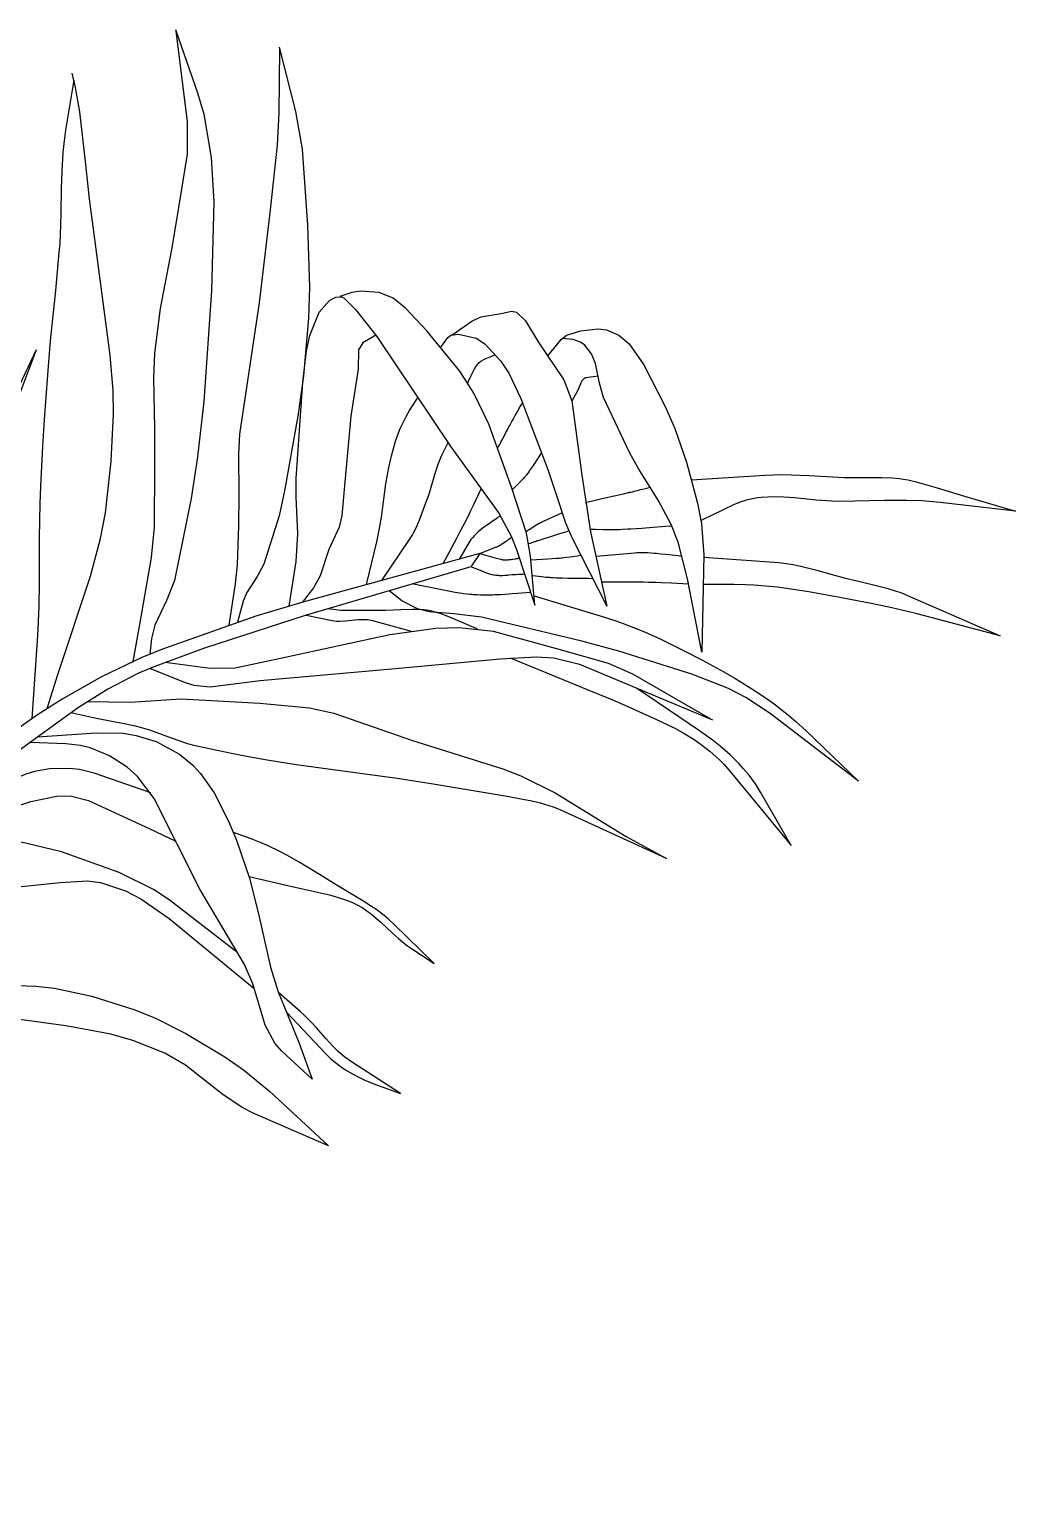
# Model space of a CAD drawing. Header units: millimetres. Extents: x 449.099 to 449.828, y 2596.462 to 2597.405.
# Drawn here: x 449.5454 to 449.8278, y 2596.7777 to 2597.202 of the extents above; entities that cross this region are included whole.
import ezdxf

# ---------------------------------------------------------------- set-up
doc = ezdxf.new("R2010")
doc.units = ezdxf.units.MM
doc.header["$LTSCALE"] = 10
doc.layers.add('Vegetais', color=94, linetype='Continuous')

msp = doc.modelspace()

# ---------------------------------------------------------------- linework, layer by layer
at = {"layer": 'Vegetais'}
msp.add_line((449.67436, 2597.05191), (449.67182, 2597.04809), dxfattribs=at)
for points in [[(449.57499, 2597.02096), (449.57721, 2597.03319), (449.58033, 2597.05073), (449.58118, 2597.05947), (449.58127, 2597.07705), (449.5812, 2597.0878), (449.581, 2597.10215), (449.58127, 2597.10931), (449.58286, 2597.1221), (449.58609, 2597.13902), (449.58751, 2597.14753), (449.59065, 2597.16633), (449.59064, 2597.17572), (449.58736, 2597.20157)], [(449.5872, 2597.20204), (449.59345, 2597.18387), (449.59524, 2597.17782), (449.59741, 2597.1654), (449.59817, 2597.15268), (449.59751, 2597.12717), (449.59527, 2597.09542), (449.59345, 2597.07955), (449.59168, 2597.06766), (449.58689, 2597.04415), (449.58473, 2597.03858), (449.58129, 2597.03136), (449.58033, 2597.02755), (449.57977, 2597.02301)], [(449.60259, 2597.03139), (449.60438, 2597.04321), (449.60495, 2597.04872), (449.60532, 2597.05982), (449.60537, 2597.06859), (449.6053, 2597.08029), (449.60563, 2597.08613), (449.61125, 2597.12372), (449.61437, 2597.15035), (449.61642, 2597.16892), (449.61687, 2597.17823), (449.61702, 2597.19643)], [(449.61687, 2597.19702), (449.62156, 2597.17854), (449.6235, 2597.16781), (449.62499, 2597.14596), (449.62554, 2597.12821), (449.62531, 2597.11934), (449.62387, 2597.10277), (449.62235, 2597.09178), (449.61843, 2597.06984), (449.61684, 2597.06273), (449.6125, 2597.04885), (449.61056, 2597.04526), (449.60758, 2597.04069), (449.60657, 2597.0382), (449.60492, 2597.03218)], [(449.558, 2597.18752), (449.55566, 2597.17325), (449.55513, 2597.16938), (449.55488, 2597.1668), (449.55455, 2597.16161), (449.5544, 2597.1564), (449.55429, 2597.14944), (449.55421, 2597.14596), (449.55398, 2597.14076), (449.55378, 2597.13816), (449.55275, 2597.1273), (449.5513, 2597.11283), (449.55066, 2597.10558), (449.54955, 2597.09028), (449.54907, 2597.08262), (449.54847, 2597.07112), (449.5483, 2597.06622), (449.54815, 2597.0564), (449.54809, 2597.0433), (449.54798, 2597.03676), (449.54773, 2597.03022), (449.54754, 2597.02695), (449.54602, 2597.00464)], [(449.55038, 2597.00751), (449.55347, 2597.01724), (449.56284, 2597.04544), (449.5657, 2597.05623), (449.56707, 2597.06355), (449.56878, 2597.07833), (449.5694, 2597.09185), (449.56929, 2597.09862), (449.56846, 2597.10872), (449.56253, 2597.15351), (449.5614, 2597.1642), (449.55979, 2597.17844), (449.55847, 2597.18546), (449.55753, 2597.18954)], [(449.69014, 2597.03707), (449.68889, 2597.05117), (449.68772, 2597.05775), (449.68358, 2597.07059), (449.67691, 2597.08897), (449.67265, 2597.09784), (449.66867, 2597.10416), (449.65922, 2597.1157), (449.6531, 2597.12219), (449.64954, 2597.1251), (449.64548, 2597.12666), (449.64023, 2597.12712), (449.63767, 2597.12666), (449.63423, 2597.12556)], [(449.61969, 2597.0368), (449.62174, 2597.0496), (449.62224, 2597.0575), (449.62178, 2597.06811), (449.62174, 2597.07341), (449.62362, 2597.10098), (449.62468, 2597.10998), (449.6257, 2597.11441), (449.6283, 2597.12103), (449.63125, 2597.12436), (449.6331, 2597.12537), (449.6348, 2597.12548), (449.63549, 2597.1251), (449.63876, 2597.12186), (449.64486, 2597.11413), (449.66609, 2597.0825), (449.67977, 2597.06343), (449.68344, 2597.05665), (449.68483, 2597.05305), (449.69014, 2597.03707)], [(449.6664, 2597.1146), (449.67203, 2597.11852), (449.67464, 2597.11969), (449.68046, 2597.12071), (449.68343, 2597.12138), (449.68483, 2597.12103), (449.68744, 2597.1186), (449.69108, 2597.11257), (449.69847, 2597.10164), (449.70076, 2597.09565), (449.70357, 2597.07435), (449.70607, 2597.05806), (449.71076, 2597.03676)], [(449.64461, 2597.11449), (449.6408, 2597.11225), (449.63959, 2597.11029), (449.63955, 2597.10474), (449.63736, 2597.09127), (449.6358, 2597.07341), (449.63486, 2597.06276), (449.63402, 2597.05943), (449.63111, 2597.05305), (449.62862, 2597.0455), (449.62674, 2597.04208), (449.62348, 2597.03788)], [(449.66319, 2597.11107), (449.66516, 2597.11382), (449.66602, 2597.11447), (449.66828, 2597.11476), (449.67333, 2597.11356), (449.67578, 2597.11194), (449.68043, 2597.10703), (449.68268, 2597.10362), (449.68608, 2597.09628), (449.69389, 2597.07592), (449.69603, 2597.06937), (449.69892, 2597.06067), (449.70076, 2597.05649), (449.71076, 2597.03676)], [(449.69383, 2597.10857), (449.69764, 2597.11319), (449.69924, 2597.11445), (449.70326, 2597.1157), (449.70815, 2597.11625), (449.71065, 2597.11595), (449.71419, 2597.11445), (449.71714, 2597.11199), (449.72138, 2597.10599), (449.72758, 2597.09386), (449.73024, 2597.0877), (449.73356, 2597.07811), (449.73676, 2597.06635), (449.73791, 2597.06044), (449.73855, 2597.05148), (449.73793, 2597.0236)], [(449.73793, 2597.0236), (449.73387, 2597.04459), (449.73115, 2597.05514), (449.72918, 2597.06025), (449.72549, 2597.06721), (449.7199, 2597.07606), (449.71732, 2597.08062), (449.70982, 2597.09659), (449.70863, 2597.1007), (449.70749, 2597.10638), (449.70638, 2597.10912), (449.70444, 2597.11159), (449.70319, 2597.11249), (449.70107, 2597.11319), (449.69794, 2597.11352)], [(449.40933, 2596.909), (449.41758, 2596.91884), (449.42202, 2596.92337), (449.42855, 2596.92884), (449.43177, 2596.93161), (449.45577, 2596.95322), (449.46133, 2596.95874), (449.47106, 2596.971), (449.47947, 2596.98438), (449.48976, 2597.00295), (449.49494, 2597.01215), (449.52152, 2597.05792), (449.53362, 2597.0814), (449.54733, 2597.11037)], [(449.54714, 2597.10997), (449.51991, 2597.03818), (449.51637, 2597.02947), (449.50822, 2597.01256), (449.49898, 2596.99616), (449.47878, 2596.96402), (449.46638, 2596.94518), (449.4594, 2596.9365), (449.45142, 2596.92893), (449.44695, 2596.92572), (449.41415, 2596.9046)], [(449.6709, 2597.10085), (449.67124, 2597.10151), (449.67187, 2597.10286), (449.67272, 2597.10464), (449.67323, 2597.10548), (449.67385, 2597.10626), (449.67421, 2597.10662), (449.67467, 2597.10699), (449.67566, 2597.10759), (449.67636, 2597.10791), (449.67778, 2597.10849), (449.67883, 2597.10896)], [(449.70827, 2597.10275), (449.70482, 2597.10223), (449.70466, 2597.1022), (449.70456, 2597.10217), (449.70449, 2597.10214), (449.70437, 2597.10209), (449.70428, 2597.10204), (449.70422, 2597.102), (449.70411, 2597.10192), (449.70405, 2597.10188), (449.70395, 2597.10178), (449.70385, 2597.10168), (449.70379, 2597.10161), (449.70367, 2597.10145), (449.70361, 2597.10136), (449.70349, 2597.10116), (449.70338, 2597.10095), (449.7033, 2597.10081), (449.70317, 2597.10051), (449.70298, 2597.10004), (449.70274, 2597.09941), (449.70262, 2597.09911), (449.70249, 2597.09881), (449.70243, 2597.09867), (449.70232, 2597.09847), (449.70077, 2597.09559)], [(449.64192, 2597.04296), (449.64486, 2597.05524), (449.64537, 2597.05758), (449.64566, 2597.05915), (449.64616, 2597.06231), (449.64745, 2597.07182), (449.64798, 2597.07497), (449.64829, 2597.07654), (449.64906, 2597.0799), (449.6495, 2597.08158), (449.65024, 2597.08407), (449.65109, 2597.08651), (449.65157, 2597.0877), (449.65264, 2597.09004), (449.65324, 2597.09118), (449.65423, 2597.09283), (449.65667, 2597.09666)], [(449.67957, 2597.08228), (449.68005, 2597.08317), (449.68037, 2597.08377), (449.68101, 2597.08496), (449.68186, 2597.08656), (449.68229, 2597.08735), (449.68271, 2597.08815), (449.68293, 2597.08854), (449.68336, 2597.08934), (449.68357, 2597.08973), (449.6839, 2597.09033), (449.68419, 2597.09086), (449.68438, 2597.09121), (449.68452, 2597.09145), (449.68478, 2597.09191), (449.68517, 2597.09262), (449.68596, 2597.09403), (449.68636, 2597.09473), (449.68656, 2597.09508)], [(449.64631, 2597.04417), (449.65423, 2597.05587), (449.65496, 2597.05702), (449.6554, 2597.05782), (449.65622, 2597.05945), (449.6573, 2597.06198), (449.65922, 2597.06715), (449.65974, 2597.0686), (449.66063, 2597.07156), (449.66177, 2597.07552), (449.66241, 2597.07747), (449.66316, 2597.07937), (449.6636, 2597.0803), (449.66528, 2597.08372)], [(449.69208, 2597.0808), (449.69176, 2597.08032), (449.69111, 2597.07935), (449.68983, 2597.07742), (449.68918, 2597.07646), (449.68874, 2597.07583), (449.68851, 2597.07551), (449.68817, 2597.07504), (449.68764, 2597.07435), (449.68751, 2597.07418), (449.68724, 2597.07386), (449.68697, 2597.07354), (449.68678, 2597.07333), (449.68639, 2597.07292), (449.6861, 2597.07261), (449.6855, 2597.07201), (449.6843, 2597.07082), (449.68371, 2597.07022)], [(449.70464, 2597.06654), (449.70737, 2597.06716), (449.71102, 2597.06799), (449.71284, 2597.0684), (449.71466, 2597.06882), (449.71557, 2597.06903), (449.71694, 2597.06934), (449.71717, 2597.06939), (449.71733, 2597.06943), (449.71764, 2597.0695), (449.7181, 2597.06961), (449.71841, 2597.06969), (449.71861, 2597.06974), (449.71902, 2597.06984), (449.71948, 2597.06995), (449.71979, 2597.07003), (449.72041, 2597.07019), (449.72102, 2597.07035), (449.72184, 2597.07056), (449.72225, 2597.07066), (449.72287, 2597.07082), (449.72317, 2597.07089)], [(449.73502, 2597.07301), (449.75598, 2597.07435), (449.75851, 2597.07447), (449.7602, 2597.0745), (449.76358, 2597.07447), (449.76864, 2597.07426), (449.7754, 2597.07388), (449.77878, 2597.07372), (449.78338, 2597.07367), (449.78953, 2597.07368), (449.79259, 2597.07355), (449.79462, 2597.07336), (449.79564, 2597.07323), (449.79714, 2597.07298), (449.79939, 2597.07247), (449.80537, 2597.07075), (449.81325, 2597.06834), (449.8172, 2597.06715), (449.82781, 2597.06401)], [(449.6639, 2597.04902), (449.66445, 2597.05009), (449.66558, 2597.05221), (449.66783, 2597.05645), (449.66895, 2597.05857), (449.67006, 2597.0607), (449.6706, 2597.06177), (449.6714, 2597.06339), (449.67179, 2597.06418), (449.67256, 2597.06577), (449.67406, 2597.06897), (449.67481, 2597.07057)], [(449.82781, 2597.06401), (449.80626, 2597.06652), (449.80309, 2597.06682), (449.80097, 2597.06695), (449.79671, 2597.06709), (449.79032, 2597.06706), (449.78179, 2597.06687), (449.77753, 2597.06683), (449.77527, 2597.06689), (449.77375, 2597.06697), (449.77069, 2597.06722), (449.76452, 2597.06781), (449.76145, 2597.06803), (449.75841, 2597.0681), (449.75691, 2597.06807), (449.75493, 2597.06793), (449.75395, 2597.06782), (449.75249, 2597.06758), (449.75035, 2597.06707), (449.74895, 2597.06661), (449.74826, 2597.06634), (449.74724, 2597.06589), (449.73776, 2597.06138)], [(449.6802, 2597.06274), (449.67931, 2597.06206), (449.67749, 2597.06076), (449.67508, 2597.05902), (449.67393, 2597.05808), (449.67285, 2597.05705), (449.67234, 2597.05649), (449.67182, 2597.05586), (449.6709, 2597.05451), (449.66927, 2597.05168), (449.66844, 2597.05028)], [(449.6876, 2597.05821), (449.68815, 2597.05855), (449.68851, 2597.05878), (449.68923, 2597.05925), (449.6902, 2597.05987), (449.69069, 2597.06018), (449.69118, 2597.06047), (449.69143, 2597.06061), (449.69194, 2597.06088), (449.69219, 2597.06101), (449.69258, 2597.06119), (449.69786, 2597.06358)], [(449.69988, 2597.05836), (449.69889, 2597.05804), (449.69692, 2597.05742), (449.69517, 2597.05687), (449.6943, 2597.0566), (449.69299, 2597.05618), (449.69211, 2597.0559), (449.69167, 2597.05576), (449.69102, 2597.05555), (449.69092, 2597.05552), (449.69073, 2597.05546), (449.69053, 2597.05539), (449.6904, 2597.05535), (449.69015, 2597.05526), (449.68995, 2597.0552), (449.68957, 2597.05506), (449.68879, 2597.05479), (449.68841, 2597.05465)], [(449.7294, 2597.05975), (449.7276, 2597.05962), (449.7264, 2597.05953), (449.724, 2597.05935), (449.7208, 2597.0591), (449.7192, 2597.05898), (449.7176, 2597.05888), (449.7168, 2597.05883), (449.7152, 2597.05876), (449.71439, 2597.05872), (449.71319, 2597.05869), (449.71238, 2597.05867), (449.71185, 2597.05867), (449.71077, 2597.05868), (449.70969, 2597.0587), (449.70753, 2597.05876), (449.70591, 2597.0588)], [(449.67436, 2597.05191), (449.67884, 2597.05368), (449.67902, 2597.05375), (449.67939, 2597.05392), (449.67975, 2597.0541), (449.67999, 2597.05423), (449.68045, 2597.0545), (449.68068, 2597.05465), (449.68113, 2597.05494), (449.68158, 2597.05525), (449.68217, 2597.05566), (449.68247, 2597.05587), (449.68292, 2597.05617), (449.68314, 2597.05632), (449.68348, 2597.05654)], [(449.67436, 2597.05191), (449.67636, 2597.05135), (449.67904, 2597.0506), (449.6804, 2597.05023), (449.68059, 2597.05018), (449.68072, 2597.05015), (449.68098, 2597.05011), (449.68111, 2597.0501), (449.68136, 2597.05007), (449.68162, 2597.05006), (449.6818, 2597.05006), (449.68214, 2597.05008), (449.68253, 2597.05011), (449.6828, 2597.05013), (449.68332, 2597.05021), (449.68384, 2597.05029), (449.68454, 2597.0504), (449.68489, 2597.05045), (449.68524, 2597.05049), (449.68541, 2597.05051), (449.68567, 2597.05053)], [(449.68899, 2597.0501), (449.69388, 2597.05039), (449.69633, 2597.05054), (449.69711, 2597.0506), (449.69763, 2597.05065), (449.69798, 2597.05069), (449.69867, 2597.05077), (449.69919, 2597.05083), (449.70023, 2597.05097), (449.7023, 2597.05127), (449.70334, 2597.0514)], [(449.70759, 2597.05114), (449.71881, 2597.05211), (449.71932, 2597.05215), (449.71965, 2597.05217), (449.72032, 2597.05219), (449.72065, 2597.0522), (449.72132, 2597.05219), (449.72199, 2597.05218), (449.72243, 2597.05216), (449.72332, 2597.05211), (449.72433, 2597.05203), (449.72499, 2597.05197), (449.72633, 2597.05183), (449.72767, 2597.05167), (449.72945, 2597.05147), (449.73034, 2597.05137), (449.73123, 2597.05129), (449.73168, 2597.05125), (449.73235, 2597.0512)], [(449.73854, 2597.05088), (449.76004, 2597.04929), (449.76216, 2597.04907), (449.76357, 2597.04885), (449.76636, 2597.0483), (449.77051, 2597.04723), (449.77602, 2597.04565), (449.77878, 2597.0449), (449.78286, 2597.04393), (449.7883, 2597.04267), (449.791, 2597.04196), (449.79365, 2597.04114), (449.79496, 2597.04067), (449.79689, 2597.03989), (449.82344, 2597.0283)], [(449.6872, 2597.04592), (449.68681, 2597.04593), (449.68655, 2597.04592), (449.68603, 2597.04591), (449.68576, 2597.0459), (449.68524, 2597.04586), (449.68471, 2597.04582), (449.68366, 2597.04573), (449.68272, 2597.04564), (449.68225, 2597.0456), (449.68155, 2597.04556), (449.68085, 2597.04553), (449.6805, 2597.04553), (449.68004, 2597.04553), (449.67981, 2597.04554), (449.67946, 2597.04556), (449.67912, 2597.04559), (449.67895, 2597.04561), (449.67849, 2597.04567), (449.67826, 2597.04571), (449.67792, 2597.04578), (449.67758, 2597.04586), (449.67741, 2597.0459), (449.67707, 2597.04601), (449.6769, 2597.04606), (449.67665, 2597.04616), (449.6761, 2597.04637), (449.67501, 2597.0468), (449.67182, 2597.04809)], [(449.70676, 2597.04466), (449.70549, 2597.04468), (449.70297, 2597.04472), (449.70072, 2597.04475), (449.6996, 2597.04477), (449.69791, 2597.04481), (449.69623, 2597.04487), (449.69539, 2597.0449), (449.69472, 2597.04494), (449.69428, 2597.04497), (449.69339, 2597.04505), (449.69206, 2597.04519), (449.69029, 2597.04538), (449.6894, 2597.04547)], [(449.7829, 2596.98664), (449.7576, 2597.00606), (449.75059, 2597.01065), (449.74558, 2597.01319), (449.73512, 2597.01734), (449.71417, 2597.02391), (449.70357, 2597.02673), (449.67484, 2597.03363), (449.66693, 2597.03457), (449.65983, 2597.03521), (449.6565, 2597.036), (449.65204, 2597.03833), (449.6484, 2597.0412)], [(449.65532, 2597.04324), (449.66734, 2597.04083), (449.66799, 2597.04071), (449.66842, 2597.04063), (449.66929, 2597.0405), (449.66973, 2597.04044), (449.6706, 2597.04033), (449.67148, 2597.04025), (449.67206, 2597.0402), (449.67245, 2597.04017), (449.67323, 2597.04012), (449.67367, 2597.0401), (449.67455, 2597.04007), (449.67544, 2597.04006), (449.67603, 2597.04005), (449.6772, 2597.04006), (449.67809, 2597.04008), (449.67868, 2597.0401), (449.67986, 2597.04015), (449.68045, 2597.04018), (449.68163, 2597.04025), (449.6828, 2597.04033), (449.68359, 2597.04039), (449.68515, 2597.04052), (449.68889, 2597.04083)], [(449.73415, 2597.04314), (449.73251, 2597.0432), (449.72925, 2597.04335), (449.72634, 2597.04348), (449.72489, 2597.04354), (449.72344, 2597.04359), (449.72271, 2597.04361), (449.72126, 2597.04364), (449.72053, 2597.04365), (449.71944, 2597.04365), (449.70924, 2597.04364)], [(449.82344, 2597.0283), (449.79971, 2597.03457), (449.79727, 2597.03519), (449.79237, 2597.03633), (449.78744, 2597.03737), (449.77753, 2597.03927), (449.76859, 2597.04088), (449.76412, 2597.04159), (449.75963, 2597.0422), (449.75738, 2597.04246), (449.75288, 2597.04283), (449.75062, 2597.04295), (449.74724, 2597.04302), (449.73836, 2597.04304)], [(449.68991, 2597.03973), (449.71013, 2597.03363), (449.71334, 2597.0326), (449.71546, 2597.03185), (449.71964, 2597.03023), (449.72171, 2597.02936), (449.72582, 2597.02752), (449.72988, 2597.02557), (449.73257, 2597.02422), (449.73793, 2597.02141), (449.74426, 2597.01793), (449.74739, 2597.01612), (449.75199, 2597.01331), (449.75499, 2597.01134), (449.75647, 2597.01033), (449.75866, 2597.00877), (449.7615, 2597.00661), (449.7629, 2597.00549), (449.76494, 2597.00376), (449.76791, 2597.00105), (449.7829, 2596.98664)], [(449.62457, 2597.03419), (449.63205, 2597.03269), (449.63332, 2597.03252), (449.63418, 2597.03249), (449.6359, 2597.03258), (449.63937, 2597.03294), (449.64109, 2597.03301), (449.64222, 2597.03295), (449.64278, 2597.03287), (449.64361, 2597.03269), (449.65467, 2597.02961)], [(449.67367, 2597.03029), (449.67214, 2597.0309), (449.6691, 2597.03222), (449.66504, 2597.03396), (449.66298, 2597.0347), (449.6609, 2597.03529), (449.65985, 2597.03551), (449.65826, 2597.03573), (449.65719, 2597.03582), (449.65503, 2597.03589), (449.65175, 2597.03579), (449.64735, 2597.03555), (449.64517, 2597.03551), (449.63642, 2597.03551), (449.63456, 2597.0356), (449.63083, 2597.03603)], [(449.7406, 2597.00437), (449.71825, 2597.01734), (449.71127, 2597.02041), (449.69639, 2597.02454), (449.67828, 2597.02955), (449.66845, 2597.03061), (449.6618, 2597.03041), (449.6486, 2597.02861), (449.61862, 2597.02204), (449.60426, 2597.01899), (449.59707, 2597.0189), (449.58416, 2597.02063)], [(449.57986, 2597.01896), (449.5902, 2597.01483), (449.59243, 2597.01414), (449.59706, 2597.01369), (449.61144, 2597.01546), (449.65017, 2597.0189), (449.68015, 2597.02172), (449.69046, 2597.02232), (449.6956, 2597.02203), (449.70295, 2597.02016), (449.74105, 2597.00418)], [(449.68307, 2597.02198), (449.70513, 2597.01295), (449.71215, 2597.01002), (449.7168, 2597.00801), (449.72606, 2597.00387), (449.72901, 2597.00245), (449.73046, 2597.0017), (449.73262, 2597.00049), (449.73576, 2596.99854), (449.73779, 2596.99714), (449.73877, 2596.9964), (449.74022, 2596.99526), (449.74206, 2596.99365), (449.74295, 2596.99281), (449.74424, 2596.99151), (449.74605, 2596.98946), (449.76354, 2596.96816)], [(449.76354, 2596.96816), (449.75479, 2596.98351), (449.75334, 2596.98584), (449.75228, 2596.98734), (449.75154, 2596.98832), (449.74996, 2596.99021), (449.74871, 2596.99158), (449.74785, 2596.99246), (449.74606, 2596.99418), (449.74325, 2596.99663), (449.7413, 2596.99817), (449.73998, 2596.99916), (449.7373, 2597.00105), (449.71929, 2597.01331)], [(449.56197, 2597.00946), (449.57415, 2597.00929), (449.58883, 2597.01023), (449.61131, 2597.00897), (449.62555, 2597.00762), (449.63255, 2597.00615), (449.65504, 2596.99832), (449.68096, 2596.99018), (449.6861, 2596.9882), (449.69595, 2596.98329), (449.71625, 2596.97075), (449.72781, 2596.96449)], [(449.72781, 2596.96449), (449.69845, 2596.97796), (449.69667, 2596.97872), (449.69546, 2596.97916), (449.693, 2596.97995), (449.69176, 2596.9803), (449.68924, 2596.9809), (449.68669, 2596.98143), (449.68159, 2596.98235), (449.66786, 2596.98468), (449.66099, 2596.98579), (449.65067, 2596.98736), (449.62318, 2596.99112), (449.61994, 2596.9916), (449.61346, 2596.99265), (449.607, 2596.9938), (449.6027, 2596.99464), (449.59414, 2596.99644), (449.59205, 2596.99697), (449.59068, 2596.99738), (449.58795, 2596.9983), (449.58526, 2596.99929), (449.58166, 2597.00062), (449.57985, 2597.00124), (449.5771, 2597.00206), (449.57571, 2597.00239), (449.57155, 2597.00324), (449.56598, 2597.00431), (449.56322, 2597.0049), (449.5572, 2597.00627)], [(449.54762, 2596.99934), (449.56446, 2597.00051), (449.57213, 2597.00036), (449.57594, 2596.99972), (449.58164, 2596.99801), (449.58832, 2596.99442), (449.59211, 2596.99124), (449.59436, 2596.98881), (449.5982, 2596.98329), (449.60237, 2596.9752), (449.60469, 2596.96975), (449.6085, 2596.95854), (449.61113, 2596.94773), (449.6144, 2596.9333), (449.61662, 2596.92627), (449.62256, 2596.91155), (449.6263, 2596.90121)], [(449.6263, 2596.90121), (449.61756, 2596.90936), (449.61561, 2596.91156), (449.61287, 2596.91676), (449.60931, 2596.92854), (449.60694, 2596.9341), (449.59414, 2596.95572), (449.58102, 2596.98172), (449.57627, 2596.98799), (449.57333, 2596.99063), (449.56821, 2596.99394), (449.56276, 2596.99619), (449.55998, 2596.99689), (449.55572, 2596.99738), (449.54553, 2596.99776)], [(449.58007, 2596.98326), (449.56384, 2596.98892), (449.55966, 2596.98997), (449.55678, 2596.99029), (449.55104, 2596.99018), (449.54677, 2596.98942), (449.54398, 2596.98857), (449.53854, 2596.9861), (449.52886, 2596.97953), (449.52074, 2596.97201), (449.51581, 2596.9678), (449.51293, 2596.96668), (449.50856, 2596.96606)], [(449.50249, 2596.95989), (449.51418, 2596.96355), (449.51997, 2596.96656), (449.527, 2596.97207), (449.53073, 2596.97451), (449.5406, 2596.97905), (449.54573, 2596.98078), (449.55316, 2596.98232), (449.55694, 2596.9824), (449.56228, 2596.98109), (449.57977, 2596.97295), (449.58725, 2596.96946)], [(449.60499, 2596.93748), (449.58539, 2596.95259), (449.58087, 2596.95561), (449.57102, 2596.96042), (449.55447, 2596.96637), (449.54416, 2596.96888), (449.53819, 2596.96988), (449.53517, 2596.96998), (449.53073, 2596.96919), (449.52702, 2596.96737), (449.52074, 2596.96198), (449.51168, 2596.95227), (449.50044, 2596.93943), (449.49595, 2596.93656), (449.49255, 2596.93547), (449.48545, 2596.93442), (449.48006, 2596.93392)], [(449.66128, 2596.93442), (449.64973, 2596.94569), (449.64809, 2596.94719), (449.64695, 2596.94814), (449.64459, 2596.94992), (449.64337, 2596.95076), (449.64087, 2596.95238), (449.63318, 2596.95697), (449.62965, 2596.95912), (449.62497, 2596.962), (449.62261, 2596.96341), (449.61903, 2596.96543), (449.61723, 2596.9664), (449.61355, 2596.96819), (449.61168, 2596.96901), (449.60881, 2596.97013), (449.60381, 2596.97192)], [(449.47768, 2596.93076), (449.49513, 2596.93285), (449.50036, 2596.93436), (449.51012, 2596.93974), (449.51826, 2596.94471), (449.52895, 2596.95164), (449.53479, 2596.95447), (449.54116, 2596.95625), (449.55416, 2596.9576), (449.56188, 2596.95806), (449.56571, 2596.9576), (449.5728, 2596.95522), (449.57724, 2596.95296), (449.58539, 2596.94726), (449.60971, 2596.92726)], [(449.60828, 2596.95929), (449.61975, 2596.95666), (449.62359, 2596.95581), (449.62871, 2596.95467), (449.63126, 2596.95403), (449.63379, 2596.95332), (449.63505, 2596.95292), (449.63692, 2596.95227), (449.63771, 2596.95196), (449.63923, 2596.95124), (449.64068, 2596.9504), (449.64161, 2596.94979), (449.64341, 2596.94844), (449.64598, 2596.94623), (449.64933, 2596.94312), (449.65102, 2596.94159), (449.65276, 2596.94014), (449.65365, 2596.93945), (449.65504, 2596.93849), (449.66128, 2596.93442)], [(449.46207, 2596.90605), (449.48326, 2596.91656), (449.49308, 2596.92036), (449.51387, 2596.92502), (449.53073, 2596.92762), (449.53917, 2596.92815), (449.54719, 2596.92791), (449.55253, 2596.92727), (449.56322, 2596.92502), (449.57554, 2596.92114), (449.58144, 2596.91873), (449.59008, 2596.91437), (449.60131, 2596.9076), (449.60663, 2596.90392), (449.61412, 2596.89777), (449.63099, 2596.8821)], [(449.6516, 2596.89714), (449.63755, 2596.90622), (449.6357, 2596.90755), (449.63453, 2596.90852), (449.63378, 2596.9092), (449.63233, 2596.91061), (449.63025, 2596.91285), (449.62752, 2596.91592), (449.62614, 2596.91743), (449.624, 2596.91961), (449.62287, 2596.92063), (449.61674, 2596.92596)], [(449.63099, 2596.8821), (449.60944, 2596.8915), (449.60642, 2596.89302), (449.60082, 2596.89679), (449.59006, 2596.90522), (449.58414, 2596.90873), (449.5749, 2596.91235), (449.5686, 2596.91412), (449.55572, 2596.91656), (449.54249, 2596.91832), (449.53586, 2596.91868), (449.52605, 2596.91781), (449.50325, 2596.9128), (449.4817, 2596.90842), (449.47202, 2596.90716), (449.46096, 2596.90398)], [(449.61892, 2596.92055), (449.63036, 2596.90842), (449.6317, 2596.9071), (449.63264, 2596.90628), (449.63463, 2596.90476), (449.63567, 2596.90405), (449.63784, 2596.90275), (449.64009, 2596.90159), (449.64162, 2596.90089), (449.64473, 2596.89964), (449.6516, 2596.89714)]]:
    msp.add_lwpolyline(points, dxfattribs=at)
at = {"layer": 'Vegetais', "color": 34}
for points in [[(449.67436, 2597.05191), (449.62366, 2597.03792), (449.61023, 2597.03391), (449.58373, 2597.02458), (449.57769, 2597.02214), (449.56596, 2597.01658), (449.55466, 2597.01019), (449.54733, 2597.00551), (449.53304, 2596.99534), (449.51874, 2596.98356), (449.50983, 2596.9752), (449.49311, 2596.9572), (449.47617, 2596.93623), (449.46836, 2596.92536), (449.45762, 2596.90826), (449.44584, 2596.88583), (449.44061, 2596.87437), (449.43354, 2596.85677), (449.42817, 2596.84143), (449.41897, 2596.81037), (449.41736, 2596.80186), (449.41552, 2596.79045), (449.4139, 2596.78495), (449.40575, 2596.76335)], [(449.67182, 2597.04809), (449.62429, 2597.03411), (449.59546, 2597.02479), (449.5812, 2597.01949), (449.57661, 2597.01755), (449.56781, 2597.01301), (449.55938, 2597.00776), (449.54318, 2596.99597), (449.52227, 2596.97886), (449.51239, 2596.96979), (449.49818, 2596.95529), (449.48159, 2596.9359), (449.47406, 2596.92571), (449.46396, 2596.90953), (449.45615, 2596.89452), (449.45134, 2596.88439), (449.44242, 2596.86376), (449.43591, 2596.84783), (449.43354, 2596.83961), (449.42087, 2596.77732), (449.40977, 2596.72435)]]:
    msp.add_lwpolyline(points, dxfattribs=at)

doc.saveas('drawing.dxf')
